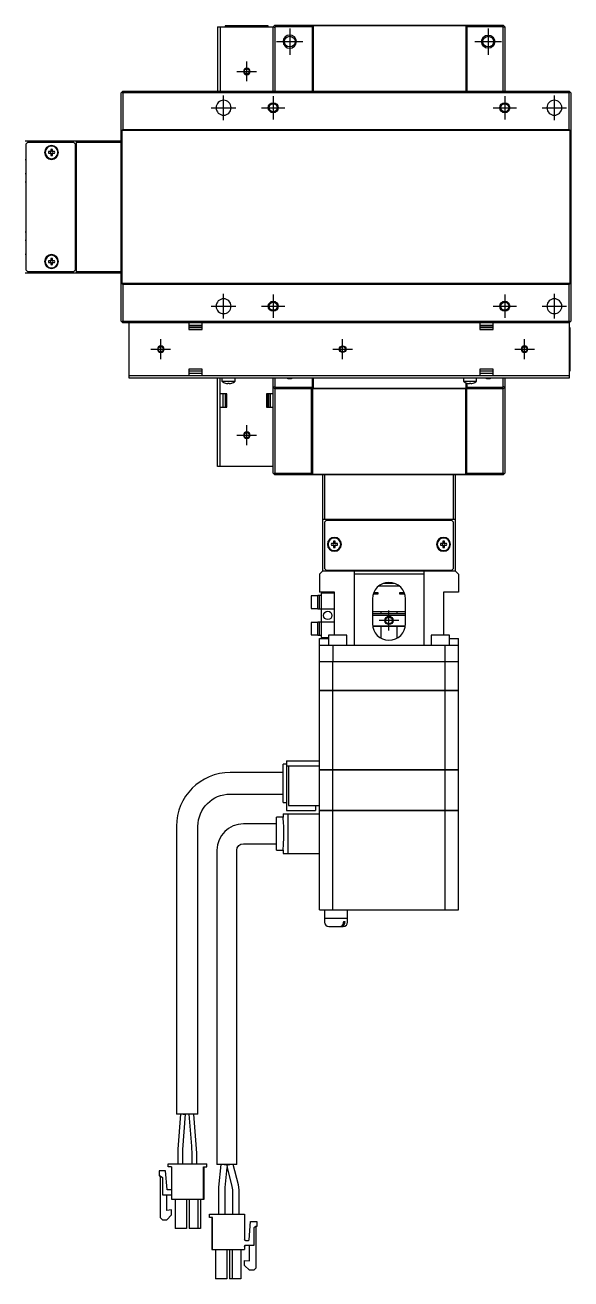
# Model space of a CAD drawing. Extents: x 0 to 944, y -8 to 566.
# Drawn here: x 779.3 to 944.3, y 93.2 to 472.3 of the extents above; entities that cross this region are included whole.
import ezdxf

# ---------------------------------------------------------------- set-up
doc = ezdxf.new("R2010")
doc.units = 0
doc.header["$LTSCALE"] = 0.5
doc.linetypes.add('CENTER', pattern=[50.8, 31.75, -6.35, 6.35, -6.35])
for name, color, linetype in [('MSM_CENTER', 1, 'CENTER'), ('MSM_CONTINUOUS', 7, 'CONTINUOUS'), ('MSM_NARROW', 5, 'CONTINUOUS')]:
    doc.layers.add(name, color=color, linetype=linetype)

msp = doc.modelspace()

# ---------------------------------------------------------------- linework, layer by layer
at = {"layer": 'MSM_CENTER'}
for p, q in [((859.33, 471.3), (859.33, 463.3)), ((919.33, 471.3), (919.33, 463.3)), ((855.33, 467.3), (863.33, 467.3)), ((915.33, 467.3), (923.33, 467.3)), ((846.33, 455.3), (846.33, 461.3)), ((843.33, 458.3), (849.33, 458.3)), ((839.33, 443.6), (839.33, 451)), ((854.33, 450.8), (854.33, 443.8)), ((924.33, 450.8), (924.33, 443.8)), ((939.33, 443.6), (939.33, 451)), ((835.63, 447.3), (843.03, 447.3)), ((850.83, 447.3), (857.83, 447.3)), ((920.83, 447.3), (927.83, 447.3)), ((935.63, 447.3), (943.03, 447.3)), ((839.33, 383.6), (839.33, 391)), ((854.33, 390.8), (854.33, 383.8)), ((924.33, 390.8), (924.33, 383.8)), ((939.33, 383.6), (939.33, 391)), ((835.63, 387.3), (843.03, 387.3)), ((850.83, 387.3), (857.83, 387.3)), ((920.83, 387.3), (927.83, 387.3)), ((935.63, 387.3), (943.03, 387.3)), ((820.33, 371.3), (820.33, 377.3)), ((875.33, 371.3), (875.33, 377.3)), ((930.33, 371.3), (930.33, 377.3)), ((817.33, 374.3), (823.33, 374.3)), ((872.33, 374.3), (878.33, 374.3)), ((927.33, 374.3), (933.33, 374.3)), ((846.33, 345.3), (846.33, 351.3)), ((843.33, 348.3), (849.33, 348.3)), ((892.33, 292.3), (886.33, 292.3)), ((889.33, 289.3), (889.33, 295.3))]:
    msp.add_line(p, q, dxfattribs=at)
at = {"layer": 'MSM_CONTINUOUS'}
for p, q in [((837.53, 471.8), (854.33, 471.8)), ((837.53, 471.8), (837.53, 452.3)), ((838.33, 471.8), (838.33, 452.3)), ((839.83, 472.1), (839.83, 471.8)), ((852.83, 472.1), (839.83, 472.1)), ((852.83, 471.8), (852.83, 472.1)), ((854.33, 471.8), (854.83, 472.3)), ((854.33, 471.8), (854.83, 471.6)), ((854.33, 452.3), (854.33, 471.8)), ((854.83, 472.3), (923.83, 472.3)), ((855.04, 471.8), (854.83, 472.3)), ((855.04, 471.8), (854.83, 471.6)), ((854.83, 471.6), (854.83, 452.3)), ((866.13, 471.8), (855.04, 471.8)), ((866.13, 471.8), (866.43, 472.1)), ((866.13, 471.8), (866.13, 452.3)), ((912.53, 472.1), (866.43, 472.1)), ((866.43, 472.1), (866.43, 452.3)), ((912.53, 472.1), (912.83, 471.8)), ((912.53, 472.1), (912.53, 452.3)), ((923.62, 471.8), (912.83, 471.8)), ((912.83, 471.8), (912.83, 452.3)), ((923.83, 472.3), (923.62, 471.8)), ((923.83, 471.6), (923.62, 471.8)), ((923.83, 472.3), (924.33, 471.8)), ((924.33, 471.8), (923.83, 471.6)), ((923.83, 452.3), (923.83, 471.6)), ((924.33, 471.8), (924.33, 452.3)), ((808.58, 452.05), (808.33, 451.8)), ((808.33, 382.8), (808.33, 451.8)), ((808.83, 452.3), (808.58, 452.05)), ((808.58, 452.05), (808.83, 451.8)), ((808.83, 452.3), (943.83, 452.3)), ((808.83, 451.8), (808.83, 440.7)), ((943.83, 451.8), (808.83, 451.8)), ((944.08, 452.05), (943.83, 452.3)), ((943.83, 451.8), (944.08, 452.05)), ((943.83, 440.7), (943.83, 451.8)), ((944.33, 451.8), (944.08, 452.05)), ((944.33, 451.8), (944.33, 382.8)), ((808.53, 440.4), (808.83, 440.7)), ((808.53, 440.4), (808.53, 394.2)), ((944.13, 440.4), (808.53, 440.4)), ((808.83, 440.7), (943.83, 440.7)), ((943.83, 440.7), (944.13, 440.4)), ((944.13, 394.2), (944.13, 440.4)), ((779.33, 437.3), (808.33, 437.3)), ((780.03, 436.8), (779.53, 436.3)), ((779.53, 436.3), (779.53, 398.3)), ((794.03, 436.8), (780.03, 436.8)), ((794.53, 436.3), (794.03, 436.8)), ((794.53, 398.3), (794.53, 436.3)), ((794.83, 397.3), (794.83, 437.3)), ((808.33, 436.8), (794.83, 436.8)), ((787.09, 434.04), (786.41, 434.04)), ((786.41, 433.56), (787.09, 433.56)), ((787.09, 434.72), (787.09, 434.04)), ((787.09, 433.56), (787.09, 432.88)), ((787.57, 434.04), (787.57, 434.72)), ((788.25, 434.04), (787.57, 434.04)), ((787.57, 432.88), (787.57, 433.56)), ((787.57, 433.56), (788.25, 433.56)), ((779.53, 431.55), (779.33, 431.55)), ((794.83, 431.55), (794.53, 431.55)), ((794.83, 431.05), (794.53, 431.05)), ((779.53, 427.3), (779.33, 427.3)), ((779.53, 424.8), (779.33, 424.8)), ((794.53, 425.55), (794.83, 425.55)), ((794.63, 422.3), (794.53, 422.3)), ((794.63, 412.3), (794.63, 422.3)), ((794.83, 422.1), (794.63, 422.3)), ((779.33, 409.8), (779.53, 409.8)), ((794.53, 412.3), (794.63, 412.3)), ((794.63, 412.3), (794.83, 412.5)), ((779.33, 407.3), (779.53, 407.3)), ((794.83, 409.05), (794.53, 409.05)), ((779.33, 403.05), (779.53, 403.05)), ((794.53, 403.55), (794.83, 403.55)), ((794.53, 403.05), (794.83, 403.05)), ((779.53, 398.3), (780.03, 397.8)), ((787.09, 401.04), (786.41, 401.04)), ((786.41, 400.56), (787.09, 400.56)), ((787.09, 401.72), (787.09, 401.04)), ((787.09, 400.56), (787.09, 399.88)), ((787.57, 401.04), (787.57, 401.72)), ((788.25, 401.04), (787.57, 401.04)), ((787.57, 399.88), (787.57, 400.56)), ((787.57, 400.56), (788.25, 400.56)), ((794.03, 397.8), (794.53, 398.3)), ((808.33, 397.3), (779.33, 397.3)), ((780.03, 397.8), (794.03, 397.8)), ((794.83, 397.8), (808.33, 397.8)), ((808.83, 393.9), (808.53, 394.2)), ((944.13, 394.2), (808.53, 394.2)), ((808.83, 393.9), (808.83, 382.8)), ((943.83, 393.9), (808.83, 393.9)), ((944.13, 394.2), (943.83, 393.9)), ((943.83, 382.8), (943.83, 393.9)), ((808.33, 382.8), (808.58, 382.55)), ((808.83, 382.8), (808.58, 382.55)), ((808.58, 382.55), (808.83, 382.3)), ((808.83, 382.8), (943.83, 382.8)), ((943.83, 382.3), (808.83, 382.3)), ((810.83, 365.5), (810.83, 382.3)), ((828.83, 382.3), (828.83, 380.3)), ((832.83, 381.5), (828.83, 381.5)), ((832.83, 381), (828.83, 381)), ((832.83, 380.8), (828.83, 380.8)), ((828.83, 380.3), (832.83, 380.3)), ((832.83, 380.3), (832.83, 382.3)), ((916.83, 382.3), (916.83, 380.3)), ((920.83, 381.5), (916.83, 381.5)), ((920.83, 381), (916.83, 381)), ((920.83, 380.8), (916.83, 380.8)), ((916.83, 380.3), (920.83, 380.3)), ((920.83, 380.3), (920.83, 382.3)), ((944.08, 382.55), (943.83, 382.8)), ((943.83, 382.3), (944.08, 382.55)), ((943.83, 382.3), (943.83, 365.5)), ((944.13, 380.8), (943.83, 380.8)), ((944.08, 382.55), (944.33, 382.8)), ((944.13, 367.8), (944.13, 380.8)), ((832.83, 368.3), (828.83, 368.3)), ((828.83, 368.3), (828.83, 366.3)), ((828.83, 367.8), (832.83, 367.8)), ((832.83, 366.3), (832.83, 368.3)), ((920.83, 368.3), (916.83, 368.3)), ((916.83, 368.3), (916.83, 366.3)), ((916.83, 367.8), (920.83, 367.8)), ((920.83, 366.3), (920.83, 368.3)), ((943.83, 367.8), (944.13, 367.8)), ((943.83, 366.3), (810.83, 366.3)), ((943.83, 365.5), (810.83, 365.5)), ((828.83, 367.1), (832.83, 367.1)), ((837.53, 338.8), (837.53, 365.5)), ((838.33, 338.8), (838.33, 365.5)), ((838.83, 365.5), (838.83, 364.6)), ((838.83, 364.6), (842.83, 364.6)), ((839.88, 364.05), (839.9, 364.05)), ((840.63, 364.05), (841.03, 364.05)), ((840.63, 363.91), (840.63, 364.05)), ((841.03, 364.05), (841.03, 363.91)), ((841.76, 364.05), (841.78, 364.05)), ((842.83, 364.6), (842.83, 365.5)), ((854.33, 336.8), (854.33, 365.5)), ((854.83, 365.5), (854.83, 363.01)), ((866.13, 365.5), (866.13, 362.8)), ((866.43, 365.5), (866.43, 362.5)), ((911.83, 365.5), (911.83, 364.6)), ((911.83, 364.6), (915.83, 364.6)), ((912.53, 364.18), (912.53, 362.5)), ((912.83, 364.06), (912.83, 362.8)), ((912.88, 364.05), (912.9, 364.05)), ((913.63, 364.05), (914.03, 364.05)), ((913.63, 363.91), (913.63, 364.05)), ((914.03, 364.05), (914.03, 363.91)), ((914.76, 364.05), (914.78, 364.05)), ((915.83, 364.6), (915.83, 365.5)), ((916.83, 367.1), (920.83, 367.1)), ((923.83, 363.01), (923.83, 365.5)), ((924.33, 365.5), (924.33, 336.8)), ((840.33, 360.8), (838.33, 360.8)), ((839.13, 360.8), (839.13, 356.8)), ((839.83, 360.8), (839.83, 356.8)), ((840.33, 356.8), (840.33, 360.8)), ((854.33, 360.8), (852.33, 360.8)), ((852.33, 360.8), (852.33, 356.8)), ((852.83, 356.8), (852.83, 360.8)), ((853.03, 356.8), (853.03, 360.8)), ((853.53, 359.86), (853.53, 360.8)), ((854.33, 362.8), (854.83, 363.01)), ((854.83, 362.3), (854.33, 362.8)), ((854.83, 363.01), (855.04, 362.8)), ((854.83, 362.3), (855.04, 362.8)), ((923.83, 362.3), (854.83, 362.3)), ((854.83, 362.3), (854.83, 336.8)), ((855.04, 362.8), (866.13, 362.8)), ((865.93, 336.8), (865.93, 362.3)), ((866.43, 362.5), (866.13, 362.8)), ((866.23, 362.3), (866.23, 336.5)), ((866.43, 362.5), (912.53, 362.5)), ((912.43, 362.3), (912.43, 336.5)), ((912.83, 362.8), (912.53, 362.5)), ((912.73, 362.3), (912.73, 336.8)), ((912.83, 362.8), (923.62, 362.8)), ((923.62, 362.8), (923.83, 363.01)), ((923.83, 362.3), (923.62, 362.8)), ((924.33, 362.8), (923.83, 363.01)), ((924.33, 362.8), (923.83, 362.3)), ((923.83, 336.8), (923.83, 362.3)), ((838.33, 356.8), (840.33, 356.8)), ((852.33, 356.8), (854.33, 356.8)), ((853.53, 357.75), (853.53, 359.86)), ((853.53, 356.8), (853.53, 357.75)), ((854.33, 338.8), (837.53, 338.8)), ((854.33, 336.8), (854.83, 336.3)), ((854.58, 336.55), (854.83, 336.8)), ((854.83, 336.8), (865.93, 336.8)), ((923.83, 336.3), (854.83, 336.3)), ((866.23, 336.5), (865.93, 336.8)), ((866.23, 336.5), (912.43, 336.5)), ((869.33, 307.3), (869.33, 336.3)), ((869.83, 336.3), (869.83, 322.8)), ((908.83, 322.8), (908.83, 336.3)), ((909.33, 336.3), (909.33, 307.3)), ((912.73, 336.8), (912.43, 336.5)), ((912.73, 336.8), (923.83, 336.8)), ((923.83, 336.8), (924.08, 336.55)), ((923.83, 336.3), (924.33, 336.8)), ((909.33, 322.8), (869.33, 322.8)), ((870.33, 322.5), (869.83, 322)), ((908.33, 322.5), (870.33, 322.5)), ((875.08, 322.8), (875.08, 322.5)), ((875.58, 322.8), (875.58, 322.5)), ((881.08, 322.5), (881.08, 322.8)), ((884.53, 322.8), (884.33, 322.6)), ((894.33, 322.6), (884.33, 322.6)), ((884.33, 322.6), (884.33, 322.5)), ((894.33, 322.6), (894.13, 322.8)), ((894.33, 322.5), (894.33, 322.6)), ((897.58, 322.8), (897.58, 322.5)), ((903.08, 322.5), (903.08, 322.8)), ((903.58, 322.5), (903.58, 322.8)), ((908.83, 322), (908.33, 322.5)), ((869.83, 322), (869.83, 308)), ((908.83, 308), (908.83, 322)), ((872.59, 315.54), (871.91, 315.54)), ((871.91, 315.06), (872.59, 315.06)), ((872.59, 316.22), (872.59, 315.54)), ((872.59, 315.06), (872.59, 314.38)), ((873.07, 315.54), (873.07, 316.22)), ((873.75, 315.54), (873.07, 315.54)), ((873.07, 315.06), (873.75, 315.06)), ((873.07, 314.38), (873.07, 315.06)), ((905.59, 315.54), (904.91, 315.54)), ((904.91, 315.06), (905.59, 315.06)), ((905.59, 316.22), (905.59, 315.54)), ((905.59, 315.06), (905.59, 314.38)), ((906.07, 315.54), (906.07, 316.22)), ((906.75, 315.54), (906.07, 315.54)), ((906.07, 315.06), (906.75, 315.06)), ((906.07, 314.38), (906.07, 315.06)), ((869.33, 307.3), (868.33, 306.3)), ((869.33, 307.3), (909.33, 307.3)), ((869.83, 308), (870.33, 307.5)), ((870.33, 307.5), (908.33, 307.5)), ((875.08, 307.5), (875.08, 307.3)), ((878.83, 307.3), (878.83, 284.8)), ((879.33, 307.5), (879.33, 307.3)), ((881.83, 307.5), (881.83, 307.3)), ((896.83, 307.3), (896.83, 307.5)), ((899.33, 307.3), (899.33, 307.5)), ((899.83, 307.3), (899.83, 284.8)), ((903.58, 307.3), (903.58, 307.5)), ((908.33, 307.5), (908.83, 308)), ((910.33, 306.3), (909.33, 307.3)), ((868.33, 306.3), (868.33, 300.8)), ((899.83, 306.3), (878.83, 306.3)), ((891.03, 303.5), (887.62, 303.5)), ((888.08, 303.64), (888.08, 303.5)), ((890.58, 303.5), (890.58, 303.64)), ((910.33, 306.3), (910.33, 300.8)), ((865.83, 299.7), (865.83, 295.9)), ((867.83, 299.7), (865.83, 299.7)), ((867.83, 295.8), (867.83, 299.8)), ((868.83, 299.8), (867.83, 299.8)), ((872.83, 300.8), (868.33, 300.8)), ((868.33, 295.8), (868.33, 299.8)), ((868.83, 300.5), (868.83, 287.1)), ((872.83, 300.5), (868.83, 300.5)), ((872.83, 287.8), (872.83, 300.8)), ((886, 300.2), (884.53, 300.2)), ((884.7, 300.7), (886, 300.7)), ((885.98, 300.7), (885.98, 300.2)), ((886, 300.7), (886, 300.2)), ((892.46, 302.7), (886.2, 302.7)), ((892.66, 300.7), (893.95, 300.7)), ((892.66, 300.2), (892.66, 300.7)), ((894.13, 300.2), (892.66, 300.2)), ((892.68, 300.2), (892.68, 300.7)), ((910.33, 300.8), (905.83, 300.8)), ((905.83, 300.8), (905.83, 287.8)), ((865.83, 295.9), (867.83, 295.9)), ((867.83, 295.8), (872.83, 295.8)), ((884.33, 298.8), (884.33, 291.3)), ((894.33, 291.3), (894.33, 298.8)), ((884.33, 295), (894.33, 295)), ((894.33, 294.3), (884.33, 294.3)), ((894.33, 293.8), (884.33, 293.8)), ((886.83, 295), (886.83, 294.3)), ((891.83, 294.3), (891.83, 295)), ((865.83, 291.7), (865.83, 287.9)), ((867.83, 291.7), (865.83, 291.7)), ((867.83, 287.8), (867.83, 291.8)), ((872.83, 291.8), (867.83, 291.8)), ((868.33, 287.8), (868.33, 291.8)), ((884.37, 290.7), (894.29, 290.7)), ((894.26, 290.5), (884.39, 290.5)), ((886.83, 290.5), (886.83, 286.97)), ((891.83, 286.97), (891.83, 290.5)), ((865.83, 287.9), (867.83, 287.9)), ((867.83, 287.8), (868.83, 287.8)), ((868.33, 271.1), (868.33, 286.8)), ((868.33, 286.8), (871.08, 286.8)), ((868.33, 284.8), (910.33, 284.8)), ((868.83, 287.1), (871.08, 287.1)), ((876.58, 287.8), (871.08, 287.8)), ((871.08, 287.8), (871.08, 284.8)), ((872.33, 284.8), (872.33, 279.8)), ((876.58, 284.8), (876.58, 287.8)), ((907.58, 287.8), (902.08, 287.8)), ((902.08, 287.8), (902.08, 284.8)), ((906.33, 279.8), (906.33, 284.8)), ((907.58, 284.8), (907.58, 287.8)), ((907.58, 286.8), (910.33, 286.8)), ((910.33, 271.1), (910.33, 286.8)), ((910.33, 279.8), (868.33, 279.8)), ((872.36, 271.1), (872.36, 279.8)), ((906.3, 271.1), (906.3, 279.8)), ((910.33, 271.1), (868.33, 271.1)), ((868.33, 234.8), (868.33, 271.05)), ((910.33, 271.05), (868.33, 271.05)), ((868.38, 271.05), (868.38, 271.1)), ((872.36, 247.1), (872.36, 271.05)), ((872.62, 271.05), (872.62, 271.1)), ((906.04, 271.05), (906.04, 271.1)), ((906.3, 247.1), (906.3, 271.05)), ((910.28, 271.05), (910.28, 271.1)), ((910.33, 247.1), (910.33, 271.05)), ((857.33, 237.23), (857.33, 248.87)), ((858.33, 248.87), (857.33, 248.87)), ((858.33, 249.8), (858.33, 234.8)), ((858.33, 249.8), (868.33, 249.8)), ((858.33, 248.3), (868.33, 248.3)), ((858.93, 248.3), (858.93, 236.3)), ((910.33, 247.1), (868.33, 247.1)), ((910.33, 247.05), (868.33, 247.05)), ((868.38, 247.05), (868.38, 247.1)), ((872.36, 234.8), (872.36, 247.05)), ((872.62, 247.05), (872.62, 247.1)), ((906.04, 247.05), (906.04, 247.1)), ((906.3, 234.8), (906.3, 247.05)), ((910.28, 247.05), (910.28, 247.1)), ((910.33, 234.8), (910.33, 247.05)), ((857.33, 246.3), (841.33, 246.3)), ((841.33, 239.8), (857.33, 239.8)), ((857.33, 237.23), (858.33, 237.23)), ((858.93, 236.3), (868.33, 236.3)), ((867.13, 236.3), (867.13, 234.8)), ((855.33, 222.8), (855.33, 232.8)), ((857.33, 232.8), (855.33, 232.8)), ((857.33, 233.8), (868.33, 233.8)), ((857.33, 233.8), (857.33, 232.8)), ((858.33, 234.8), (867.13, 234.8)), ((858.76, 233.8), (858.76, 221.8)), ((910.33, 234.8), (868.33, 234.8)), ((868.33, 204.8), (868.33, 234.75)), ((910.33, 234.75), (868.33, 234.75)), ((868.38, 234.75), (868.38, 234.8)), ((872.36, 204.8), (872.36, 234.75)), ((872.62, 234.75), (872.62, 234.8)), ((906.04, 234.75), (906.04, 234.8)), ((906.3, 204.8), (906.3, 234.75)), ((910.28, 234.75), (910.28, 234.8)), ((910.33, 204.8), (910.33, 234.75)), ((825.08, 230.05), (825.08, 143.05)), ((831.58, 143.05), (831.58, 230.05)), ((855.33, 230.8), (845.33, 230.8)), ((845.33, 224.8), (855.33, 224.8)), ((837.33, 222.8), (837.33, 127.8)), ((843.33, 127.8), (843.33, 222.8)), ((855.33, 222.8), (857.33, 222.8)), ((857.33, 222.8), (857.33, 221.8)), ((857.33, 221.8), (868.33, 221.8)), ((868.33, 204.8), (910.33, 204.8)), ((869.83, 204.8), (869.83, 202.3)), ((876.83, 202.3), (876.83, 204.8)), ((869.83, 202.3), (876.83, 202.3)), ((869.83, 202.25), (876.83, 202.25)), ((869.83, 202.25), (869.83, 201.1)), ((869.88, 202.3), (869.88, 202.25)), ((875.62, 201.3), (875.97, 201.3)), ((875.62, 201.3), (875.62, 201.1)), ((875.97, 201.3), (875.97, 201.1)), ((876.78, 202.25), (876.78, 202.3)), ((876.83, 201.1), (876.83, 202.25)), ((871.13, 199.8), (875.53, 199.8)), ((831.58, 143.05), (825.08, 143.05)), ((826.33, 143.05), (825.53, 132.48)), ((827.03, 132.37), (827.83, 143)), ((827.08, 143.05), (827.83, 143)), ((828.83, 142.99), (829.6, 133.31)), ((831.17, 132.51), (830.33, 143.05)), ((829.6, 133.31), (829.7, 130.68)), ((825.5, 131.68), (825.5, 128.05)), ((827, 128.05), (827, 131.68)), ((829.7, 130.68), (829.7, 128.05)), ((831.2, 128.05), (831.2, 131.66)), ((819.83, 125.85), (819.83, 124.35)), ((821.74, 125.85), (819.83, 125.85)), ((822.23, 120.28), (821.74, 125.85)), ((822.63, 127.05), (822.63, 128.05)), ((822.63, 128.05), (834.23, 128.05)), ((823.63, 127.05), (822.63, 127.05)), ((823.63, 127.05), (823.63, 117.35)), ((833.23, 127.05), (834.23, 127.05)), ((833.23, 117.35), (833.23, 127.05)), ((833.48, 117.35), (833.48, 127.05)), ((834.23, 127.05), (834.23, 128.05)), ((843.33, 127.8), (837.33, 127.8)), ((838.47, 127.8), (837.82, 120.99)), ((839.48, 127.8), (840.47, 127.71)), ((839.81, 120.8), (840.39, 126.86)), ((840.33, 127.58), (841.18, 127.8)), ((840.33, 127.58), (840.39, 126.86)), ((840.39, 126.86), (841.87, 121.17)), ((840.47, 127.62), (840.47, 127.71)), ((843.81, 121.67), (842.21, 127.8)), ((819.83, 124.35), (820.13, 124.35)), ((820.13, 124.35), (820.83, 123.85)), ((820.13, 124.35), (820.13, 111.75)), ((820.83, 123.85), (820.83, 118.6)), ((844, 120.16), (843.81, 121.67)), ((820.83, 118.6), (823.33, 118.6)), ((822.13, 113.92), (822.13, 118.6)), ((823.33, 120.1), (822.43, 120.1)), ((837.82, 120.99), (837.8, 120.71)), ((837.8, 120.71), (837.8, 112.8)), ((839.8, 120.71), (839.81, 120.8)), ((839.8, 112.8), (839.8, 120.71)), ((841.87, 121.17), (842, 120.16)), ((842, 120.16), (842, 112.8)), ((844, 112.8), (844, 120.16)), ((823.63, 114.05), (822.13, 113.92)), ((823.63, 117.35), (833.48, 117.35)), ((823.63, 112.55), (823.63, 114.05)), ((824.73, 117.35), (824.73, 108.45)), ((828.13, 117.35), (828.13, 108.45)), ((828.93, 117.35), (828.93, 108.45)), ((831.58, 117.35), (831.58, 108.45)), ((832.33, 117.35), (832.33, 108.45)), ((820.13, 111.75), (820.83, 111.05)), ((820.83, 111.05), (822.13, 111.05)), ((822.13, 111.05), (823.63, 112.55)), ((835.03, 111.8), (835.03, 112.8)), ((835.03, 112.8), (845.63, 112.8)), ((836.03, 111.8), (835.03, 111.8)), ((835.78, 111.8), (835.78, 102.1)), ((836.03, 102.1), (836.03, 111.8)), ((845.63, 112.8), (845.63, 105.15)), ((845.63, 112.8), (845.63, 105.15)), ((847.03, 105.03), (847.52, 110.6)), ((847.52, 110.6), (849.43, 110.6)), ((849.43, 110.6), (849.43, 109.1)), ((849.43, 110.6), (849.43, 109.1)), ((828.13, 108.45), (824.73, 108.45)), ((832.33, 108.45), (828.93, 108.45)), ((849.13, 109.1), (848.43, 108.6)), ((849.13, 109.1), (848.43, 108.6)), ((848.43, 108.6), (848.43, 103.35)), ((848.43, 108.6), (848.43, 103.35)), ((849.43, 109.1), (849.13, 109.1)), ((849.13, 109.1), (849.13, 96.5)), ((849.13, 109.1), (849.13, 96.5)), ((845.63, 105.15), (845.63, 105.15)), ((845.63, 103.05), (845.63, 103.06)), ((845.63, 103.05), (845.63, 102.1)), ((845.63, 103.05), (845.63, 102.1)), ((845.93, 104.85), (846.83, 104.85)), ((848.43, 103.35), (845.93, 103.35)), ((847.13, 98.67), (847.13, 103.35)), ((835.78, 102.1), (845.63, 102.1)), ((836.93, 102.1), (836.93, 93.2)), ((840.33, 102.1), (840.33, 93.2)), ((840.33, 102.1), (840.33, 93.2)), ((841.13, 102.1), (841.13, 93.2)), ((841.88, 102.1), (841.88, 93.2)), ((844.53, 102.1), (844.53, 93.2)), ((844.53, 102.1), (844.53, 93.2)), ((845.63, 97.3), (845.63, 98.8)), ((845.63, 98.8), (847.13, 98.67)), ((845.63, 98.8), (847.13, 98.67)), ((847.13, 95.8), (845.63, 97.3)), ((848.43, 95.8), (847.13, 95.8)), ((849.13, 96.5), (848.43, 95.8)), ((849.13, 96.5), (848.43, 95.8)), ((840.33, 93.2), (836.93, 93.2)), ((844.53, 93.2), (841.13, 93.2))]:
    msp.add_line(p, q, dxfattribs=at)
for centre, radius in [((859.33, 467.3), 1.62), ((919.33, 467.3), 1.62), ((846.33, 458.3), 0.783), ((854.33, 447.3), 1.23), ((924.33, 447.3), 1.23), ((854.33, 387.3), 1.23), ((924.33, 387.3), 1.23), ((820.33, 374.3), 0.783), ((875.33, 374.3), 0.783), ((930.33, 374.3), 0.783), ((846.33, 348.3), 0.783), ((870.83, 293.8), 1.25), ((889.33, 292.3), 1.01)]:
    msp.add_circle(centre, radius, dxfattribs=at)
at = {"layer": 'MSM_CONTINUOUS', "extrusion": (0, 0, -1)}
for centre, radius in [((-839.33, 447.3), 2.25), ((-939.33, 447.3), 2.25), ((-787.33, 433.8), 2.1), ((-787.33, 433.8), 1.9), ((-787.33, 400.8), 2.1), ((-787.33, 400.8), 1.9), ((-839.33, 387.3), 2.25), ((-939.33, 387.3), 2.25), ((-872.83, 315.3), 2.1), ((-872.83, 315.3), 1.9), ((-905.83, 315.3), 2.1), ((-905.83, 315.3), 1.9)]:
    msp.add_circle(centre, radius, dxfattribs=at)
at = {"layer": 'MSM_CONTINUOUS'}
for centre, radius, start, end in [((787.33, 433.8), 0.95, 165.3667, 194.6333), ((787.33, 433.8), 0.365, 138.8496, 221.1504), ((787.33, 433.8), 0.95, 75.3667, 104.6333), ((787.33, 433.8), 0.365, 48.8496, 131.1504), ((787.33, 433.8), 0.365, 228.8496, 311.1504), ((787.33, 433.8), 0.95, 255.3667, 284.6333), ((787.33, 433.8), 0.365, 318.8496, 41.1504), ((787.33, 433.8), 0.95, 345.3667, 14.6333), ((787.33, 400.8), 0.95, 165.3667, 194.6333), ((787.33, 400.8), 0.365, 138.8496, 221.1504), ((787.33, 400.8), 0.95, 75.3667, 104.6333), ((787.33, 400.8), 0.365, 48.8496, 131.1504), ((787.33, 400.8), 0.365, 228.8496, 311.1504), ((787.33, 400.8), 0.95, 255.3667, 284.6333), ((787.33, 400.8), 0.365, 318.8496, 41.1504), ((787.33, 400.8), 0.95, 345.3667, 14.6333), ((840.83, 367.1), 3.2, 231.3178, 252.73), ((840.83, 367.1), 3.19, 253.0947, 266.4096), ((840.83, 367.1), 3.19, 273.5904, 286.9053), ((840.83, 367.1), 3.2, 287.27, 308.6822), ((913.83, 367.1), 3.2, 231.3178, 252.73), ((913.83, 367.1), 3.19, 253.0947, 266.4096), ((913.83, 367.1), 3.19, 273.5904, 286.9053), ((913.83, 367.1), 3.2, 287.27, 308.6822), ((872.83, 315.3), 0.95, 165.3667, 194.6333), ((872.83, 315.3), 0.365, 138.8496, 221.1504), ((872.83, 315.3), 0.95, 75.3667, 104.6333), ((872.83, 315.3), 0.365, 48.8496, 131.1504), ((872.83, 315.3), 0.365, 228.8496, 311.1504), ((872.83, 315.3), 0.365, 318.8496, 41.1504), ((872.83, 315.3), 0.95, 345.3667, 14.6333), ((905.83, 315.3), 0.95, 165.3667, 194.6333), ((905.83, 315.3), 0.365, 138.8496, 221.1504), ((905.83, 315.3), 0.95, 75.3667, 104.6333), ((905.83, 315.3), 0.365, 48.8496, 131.1504), ((905.83, 315.3), 0.365, 228.8496, 311.1504), ((905.83, 315.3), 0.365, 318.8496, 41.1504), ((905.83, 315.3), 0.95, 345.3667, 14.6333), ((872.83, 315.3), 0.95, 255.3667, 284.6333), ((905.83, 315.3), 0.95, 255.3667, 284.6333), ((889.33, 298.8), 5, 0, 180), ((889.33, 291.3), 5, 180, 0), ((841.33, 230.05), 16.25, 90, 180), ((797.29, 227.79), 60.26, 0.0102, 4.77), ((845.33, 222.8), 8, 90, 180), ((797.31, 227.81), 60.23, 355.2289, 359.9909), ((871.13, 201.1), 1.3, 180, 270), ((874.24, 201.01), 1.39, 312.8199, 3.04), ((874.57, 201.02), 1.41, 311.3743, 2.8178), ((875.53, 201.1), 1.3, 270, 0), ((874.68, 200.56), 0.754, 275.8166, 311.8939), ((875.03, 200.55), 0.751, 271.7681, 308.8955), ((827.75, 143), 0.0727, 0.0845, 50.6697), ((828.91, 142.99), 0.0738, 126.9743, 180.3906), ((836.25, 131.68), 10.75, 175.7108, 180), ((820.45, 131.66), 10.75, 0, 4.548), ((845.93, 105.15), 0.3, 180, 270), ((845.93, 103.05), 0.3, 90, 180), ((846.83, 105.05), 0.2, 270, 355)]:
    msp.add_arc(centre, radius, start, end, dxfattribs=at)
at = {"layer": 'MSM_CONTINUOUS', "extrusion": (0, 0, -1)}
for centre, radius, start, end in [((-841.33, 230.05), 9.75, 0, 90), ((-845.33, 222.8), 2, 0, 90), ((-836.25, 131.68), 9.25, 0, 4.2892), ((-822.43, 120.3), 0.2, 270, 355), ((-823.33, 120.4), 0.3, 180, 270), ((-823.33, 118.3), 0.3, 90, 180), ((-845.93, 105.15), 0.3, 270, 0), ((-845.93, 105.15), 0.3, 270, 0), ((-845.93, 103.05), 0.3, 0, 90), ((-845.93, 103.05), 0.3, 0, 90)]:
    msp.add_arc(centre, radius, start, end, dxfattribs=at)
at = {"layer": 'MSM_NARROW', "extrusion": (0, 0, -1)}
for centre, radius in [((-859.33, 467.3), 2), ((-846.33, 458.3), 1), ((-820.33, 374.3), 1), ((-930.33, 374.3), 1), ((-846.33, 348.3), 1)]:
    msp.add_circle(centre, radius, dxfattribs=at)
at = {"layer": 'MSM_NARROW'}
for centre, radius in [((919.33, 467.3), 2), ((854.33, 447.3), 1.5), ((924.33, 447.3), 1.5), ((854.33, 387.3), 1.5), ((924.33, 387.3), 1.5), ((875.33, 374.3), 1), ((889.33, 292.3), 1.25)]:
    msp.add_circle(centre, radius, dxfattribs=at)
at = {"layer": 'MSM_NARROW', "extrusion": (0, 0, -1)}
for centre in [(-859.33, 367.3), (-919.33, 367.3)]:
    msp.add_arc(centre, 2, 244.1581, 295.8419, dxfattribs=at)

doc.saveas('drawing.dxf')
